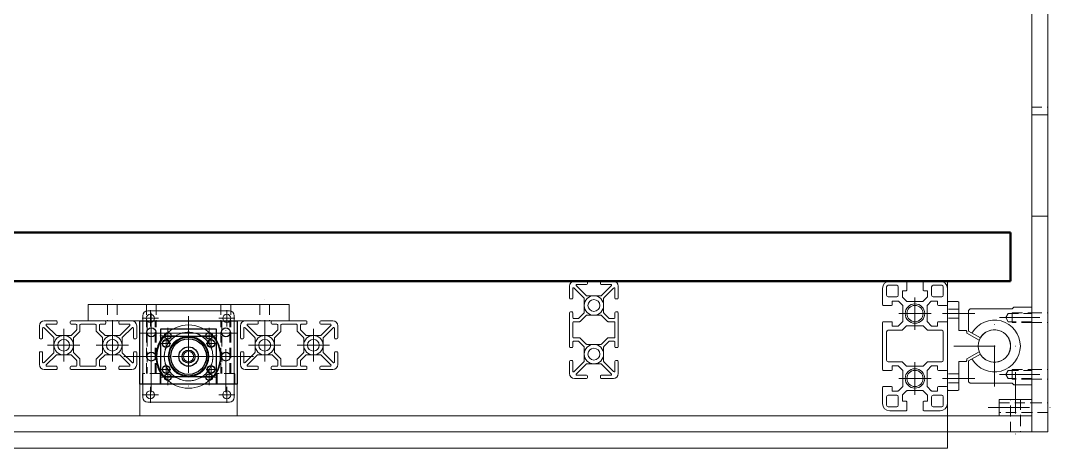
# Model space of a CAD drawing. Header units: millimetres. Extents: x -538 to 5863, y -404 to 2062.
# Drawn here: x -33 to 608, y 1265 to 1529 of the extents above; entities that cross this region are included whole.
import ezdxf

# ---------------------------------------------------------------- set-up
doc = ezdxf.new("R2010")
doc.units = ezdxf.units.MM
doc.linetypes.add('DASHDOTX2', pattern=[50.8, 25.4, -12.7, 0, -12.7])
doc.linetypes.add('DASHED2', pattern=[9.525, 6.35, -3.175])
for name, color, linetype, lineweight, true_color in [('ALU_CHASSIS', 7, 'CONTINUOUS', 0, 0x000000), ('ALU_CURSEUR_Y', 7, 'CONTINUOUS', 0, 0x000000), ('ALU_SUP_PAL', 7, 'CONTINUOUS', 0, 0x000000), ('ALU_Y', 7, 'CONTINUOUS', 0, 0x000000), ('ARBRE_DE_GUIDAGE_SUR_RAIL_1000', 4, 'CONTINUOUS', 0, 0x00ffff), ('axe', 1, 'DASHDOTX2', 0, 0xff0000), ('BF10', 5, 'CONTINUOUS', 25, 0x0000ff), ('BK10', 5, 'CONTINUOUS', 25, 0x0000ff), ('cacher', 3, 'DASHED2', 0, 0x00ff00), ('ECROU_RM1204', 11, 'CONTINUOUS', 25, 0xff557f), ('MARTYR', 20, 'CONTINUOUS', 50, 0xff5500), ('MEMA_23', 7, 'CONTINUOUS', 0, 0x000000), ('PALIER_DOUILLE_OUVERT_20', 7, 'CONTINUOUS', 0, 0x000000), ('PROFILE_ALU_30x60', 7, 'CONTINUOUS', 0, 0x000000), ('PROFILE_ALU_40x80', 7, 'CONTINUOUS', 0, 0x000000), ('ROULEMENT', 5, 'CONTINUOUS', 0, 0x0000ff)]:
    doc.layers.add(name, color=color, linetype=linetype, lineweight=lineweight, true_color=true_color)

msp = doc.modelspace()

# ---------------------------------------------------------------- linework, layer by layer
at = {"layer": 'ALU_CHASSIS'}
for p, q in [((538, 1368), (-398, 1368)), ((538, 1265), (538, 1368)), ((-398, 1265), (538, 1265))]:
    msp.add_line(p, q, dxfattribs=at)
for centre, radius in [((320, 1353), 6), ((518, 1348), 6), ((46.43, 1345.07), 2.5), ((93.57, 1345.07), 2.5), ((70, 1321.5), 19.5), ((-7, 1328.5), 6), ((23, 1328.5), 6), ((117, 1328.5), 6), ((147, 1328.5), 6), ((320, 1323), 6), ((518, 1308), 6), ((46.43, 1297.93), 2.5), ((93.57, 1297.93), 2.5)]:
    msp.add_circle(centre, radius, dxfattribs=at)
at = {"layer": 'ALU_CURSEUR_Y'}
for p, q in [((40, 1336), (100, 1336)), ((40, 1285), (40, 1336)), ((100, 1336), (100, 1285)), ((100, 1285), (40, 1285))]:
    msp.add_line(p, q, dxfattribs=at)
for centre, radius in [((56.14, 1329.5), 2.5), ((70, 1321.5), 12.5), ((83.86, 1329.5), 2.5), ((56.14, 1313.5), 2.5), ((83.86, 1313.5), 2.5)]:
    msp.add_circle(centre, radius, dxfattribs=at)
at = {"layer": 'ALU_SUP_PAL'}
for p, q in [((8, 1353.5), (8, 1343.5)), ((8, 1353.5), (132, 1353.5)), ((132, 1353.5), (132, 1343.5)), ((8, 1343.5), (132, 1343.5)), ((122.5, 1343.5), (17.5, 1343.5))]:
    msp.add_line(p, q, dxfattribs=at)
at = {"layer": 'ALU_Y'}
for p, q in [((590, 1275), (590, 1777)), ((600, 1275), (600, 1777)), ((590, 1470.63), (600, 1470.63)), ((590, 1408), (600, 1408)), ((590, 1305), (590, 1285)), ((570, 1295), (590, 1295)), ((570, 1285), (570, 1295)), ((590, 1285), (-450, 1285)), ((590, 1285), (570, 1285)), ((-450, 1275), (590, 1275)), ((600, 1275), (590, 1275))]:
    msp.add_line(p, q, dxfattribs=at)
at = {"layer": 'ARBRE_DE_GUIDAGE_SUR_RAIL_1000'}
for p, q in [((538.5, 1355.5), (538, 1355)), ((538, 1301), (538, 1355)), ((544.5, 1355.5), (538.5, 1355.5)), ((544.5, 1355.5), (545, 1355)), ((545, 1337.5), (545, 1355)), ((545, 1337.5), (549.5, 1337.5)), ((549.5, 1337.5), (550, 1337)), ((550, 1337), (550, 1335.93)), ((550, 1335.93), (557.7, 1331.68)), ((550, 1320.07), (557.7, 1324.32)), ((545, 1318.5), (549.5, 1318.5)), ((545, 1318.5), (545, 1301)), ((549.5, 1318.5), (550, 1319)), ((550, 1319), (550, 1320.07)), ((538.5, 1300.5), (538, 1301)), ((544.5, 1300.5), (538.5, 1300.5)), ((544.5, 1300.5), (545, 1301))]:
    msp.add_line(p, q, dxfattribs=at)
msp.add_circle((567, 1328), 10, dxfattribs=at)
at = {"layer": 'axe'}
for p, q in [((23, 1318.5), (23, 1358.75)), ((117, 1318.5), (117, 1358.75)), ((518, 1358), (518, 1338)), ((46.43, 1350.07), (46.43, 1340.07)), ((47, 1300.6), (47, 1349.04)), ((47, 1348.5), (47, 1299.5)), ((47, 1299.5), (47, 1348.5)), ((93, 1300.6), (93, 1349.04)), ((93, 1299.5), (93, 1348.5)), ((93.57, 1350.07), (93.57, 1340.07)), ((528, 1348), (508, 1348)), ((535, 1348), (555, 1348)), ((567, 1303), (567, 1353)), ((51.43, 1345.07), (41.43, 1345.07)), ((70, 1346.5), (70, 1296.5)), ((70, 1341.5), (70, 1301.5)), ((98.57, 1345.07), (88.57, 1345.07)), ((595.06, 1345.5), (570.19, 1345.5)), ((-7, 1318.5), (-7, 1338.5)), ((57.27, 1339.23), (57.27, 1329.23)), ((82.73, 1339.23), (82.73, 1329.23)), ((147, 1318.5), (147, 1338.5)), ((3, 1328.5), (-17, 1328.5)), ((33, 1328.5), (13, 1328.5)), ((62.27, 1334.23), (52.27, 1334.23)), ((53.14, 1329.5), (59.14, 1329.5)), ((56.14, 1332.5), (56.14, 1326.5)), ((70, 1331.5), (70, 1311.5)), ((87.73, 1334.23), (77.73, 1334.23)), ((80.86, 1329.5), (86.86, 1329.5)), ((83.86, 1332.5), (83.86, 1326.5)), ((107, 1328.5), (127, 1328.5)), ((137, 1328.5), (157, 1328.5)), ((542, 1328), (592, 1328)), ((30, 1321.5), (110, 1321.5)), ((110, 1321.5), (30, 1321.5)), ((95, 1321.5), (45, 1321.5)), ((90, 1321.5), (50, 1321.5)), ((56.14, 1316.5), (56.14, 1310.5)), ((80, 1321.5), (60, 1321.5)), ((83.86, 1316.5), (83.86, 1310.5)), ((518, 1318), (518, 1298)), ((53.14, 1313.5), (59.14, 1313.5)), ((57.27, 1313.77), (57.27, 1303.77)), ((80.86, 1313.5), (86.86, 1313.5)), ((82.73, 1313.77), (82.73, 1303.77)), ((595.06, 1310.5), (570.19, 1310.5)), ((580, 1311.85), (580, 1266.8)), ((46.43, 1302.93), (46.43, 1292.93)), ((62.27, 1308.77), (52.27, 1308.77)), ((87.73, 1308.77), (77.73, 1308.77)), ((93.57, 1302.93), (93.57, 1292.93)), ((528, 1308), (508, 1308)), ((535, 1308), (555, 1308)), ((51.43, 1297.93), (41.43, 1297.93)), ((98.57, 1297.93), (88.57, 1297.93)), ((563.15, 1290), (608.2, 1290))]:
    msp.add_line(p, q, dxfattribs=at)
at = {"layer": 'BF10'}
for p, q in [((40, 1343.5), (100, 1343.5)), ((40, 1304.5), (40, 1343.5)), ((100, 1343.5), (100, 1304.5)), ((100, 1304.5), (40, 1304.5))]:
    msp.add_line(p, q, dxfattribs=at)
for centre, radius in [((47, 1336.5), 2.75), ((93, 1336.5), 2.75), ((70, 1321.5), 11), ((47, 1321.5), 2.75), ((70, 1321.5), 4), ((93, 1321.5), 2.75)]:
    msp.add_circle(centre, radius, dxfattribs=at)
at = {"layer": 'BK10'}
for p, q in [((40, 1304.5), (40, 1343.5)), ((40, 1343.5), (100, 1343.5)), ((100, 1343.5), (100, 1304.5)), ((53, 1304.5), (53, 1338.5)), ((53, 1338.5), (87, 1338.5)), ((87, 1338.5), (87, 1304.5)), ((100, 1304.5), (40, 1304.5)), ((87, 1304.5), (53, 1304.5))]:
    msp.add_line(p, q, dxfattribs=at)
for centre, radius in [((57.27, 1334.23), 2), ((82.73, 1334.23), 2), ((70, 1321.5), 12), ((57.27, 1308.77), 2), ((82.73, 1308.77), 2)]:
    msp.add_circle(centre, radius, dxfattribs=at)
at = {"layer": 'cacher'}
for p, q in [((590, 1475.26), (600, 1475.26)), ((20, 1353.5), (20, 1343.5)), ((26, 1353.5), (26, 1343.5)), ((44, 1353.5), (44, 1343.5)), ((50, 1353.5), (50, 1343.5)), ((90, 1353.5), (90, 1343.5)), ((96, 1353.5), (96, 1343.5)), ((114, 1353.5), (114, 1343.5)), ((120, 1353.5), (120, 1343.5)), ((545, 1350.75), (538, 1350.75)), ((574.06, 1345.5), (575.5, 1348)), ((575.5, 1348), (590, 1348)), ((578, 1342.5), (578, 1348.5)), ((578, 1348.5), (590, 1348.5)), ((590, 1348.5), (600, 1348.5)), ((44, 1311.1), (44, 1343.5)), ((44.5, 1343.5), (44.5, 1311.1)), ((49.5, 1311.1), (49.5, 1343.5)), ((50, 1311.1), (50, 1343.5)), ((90, 1311.1), (90, 1343.5)), ((90.5, 1343.5), (90.5, 1311.1)), ((95.5, 1311.1), (95.5, 1343.5)), ((96, 1311.1), (96, 1343.5)), ((545, 1345.25), (538, 1345.25)), ((575.5, 1343), (574.06, 1345.5)), ((590, 1343), (575.5, 1343)), ((590, 1342.5), (578, 1342.5)), ((590, 1342.5), (600, 1342.5)), ((52.5, 1311.1), (41.5, 1311.1)), ((41.5, 1311.1), (41.5, 1304.5)), ((52.4, 1311.1), (41.6, 1311.1)), ((41.6, 1311.1), (41.6, 1304.5)), ((52.4, 1304.5), (52.4, 1311.1)), ((52.5, 1304.5), (52.5, 1311.1)), ((98.5, 1311.1), (87.5, 1311.1)), ((87.5, 1311.1), (87.5, 1304.5)), ((98.4, 1311.1), (87.6, 1311.1)), ((87.6, 1311.1), (87.6, 1304.5)), ((98.4, 1304.5), (98.4, 1311.1)), ((98.5, 1304.5), (98.5, 1311.1)), ((545, 1310.75), (538, 1310.75)), ((574.06, 1310.5), (575.5, 1313)), ((575.5, 1308), (574.06, 1310.5)), ((575.5, 1313), (590, 1313)), ((578, 1307.5), (578, 1313.5)), ((578, 1313.5), (590, 1313.5)), ((590, 1313.5), (600, 1313.5)), ((545, 1305.25), (538, 1305.25)), ((590, 1308), (575.5, 1308)), ((590, 1307.5), (578, 1307.5)), ((590, 1307.5), (600, 1307.5)), ((570, 1293), (590, 1293)), ((577, 1285), (577, 1295)), ((583, 1295), (583, 1285)), ((590, 1293), (600, 1293)), ((590, 1287), (570, 1287)), ((577, 1275), (577, 1285)), ((583, 1285), (583, 1275)), ((600, 1287), (590, 1287))]:
    msp.add_line(p, q, dxfattribs=at)
msp.add_circle((70, 1321.5), 15, dxfattribs=at)
at = {"layer": 'ECROU_RM1204'}
for p, q in [((54.39, 1334), (85.61, 1334)), ((85.61, 1309), (54.39, 1309))]:
    msp.add_line(p, q, dxfattribs=at)
for centre, radius in [((56.14, 1329.5), 2.25), ((70, 1321.5), 12), ((83.86, 1329.5), 2.25), ((70, 1321.5), 6), ((56.14, 1313.5), 2.25), ((83.86, 1313.5), 2.25)]:
    msp.add_circle(centre, radius, dxfattribs=at)
for start, end in [(141.31781, 218.68219), (321.31781, 38.68219)]:
    msp.add_arc((70, 1321.5), 20, start, end, dxfattribs=at)
at = {"layer": 'MARTYR'}
for p, q in [((-437, 1398), (577, 1398)), ((577, 1398), (577, 1368)), ((577, 1368), (-437, 1368))]:
    msp.add_line(p, q, dxfattribs=at)
at = {"layer": 'MEMA_23'}
for p, q in [((44.8, 1349.7), (95.2, 1349.7)), ((41.8, 1296.3), (41.8, 1346.7)), ((98.2, 1346.7), (98.2, 1296.3)), ((95.2, 1293.3), (44.8, 1293.3))]:
    msp.add_line(p, q, dxfattribs=at)
for centre, radius in [((46.43, 1345.07), 2.5), ((93.57, 1345.07), 2.5), ((70, 1321.5), 19.5), ((70, 1321.5), 3.17), ((46.43, 1297.93), 2.5), ((93.57, 1297.93), 2.5)]:
    msp.add_circle(centre, radius, dxfattribs=at)
for centre, start, end in [((44.8, 1346.7), 90, 180), ((95.2, 1346.7), 360, 90), ((44.8, 1296.3), 180, 270), ((95.2, 1296.3), 270, 360)]:
    msp.add_arc(centre, 3, start, end, dxfattribs=at)
at = {"layer": 'PALIER_DOUILLE_OUVERT_20'}
for p, q in [((551, 1350), (552, 1351)), ((551, 1350), (551, 1337.24)), ((578, 1351), (552, 1351)), ((579, 1352), (578, 1351)), ((590, 1352), (579, 1352)), ((590, 1304), (590, 1352)), ((558.34, 1333), (551, 1337.24)), ((558.34, 1323), (551, 1318.76)), ((551, 1318.76), (551, 1306)), ((551, 1306), (552, 1305)), ((552, 1305), (578, 1305)), ((578, 1305), (579, 1304)), ((579, 1304), (590, 1304))]:
    msp.add_line(p, q, dxfattribs=at)
for radius in [16, 10]:
    msp.add_arc((567, 1328), radius, 210, 150, dxfattribs=at)
at = {"layer": 'PROFILE_ALU_30x60'}
for p, q in [((308, 1368), (315.5, 1368)), ((316, 1367.5), (316, 1366.5)), ((324, 1367.5), (324, 1366.5)), ((332, 1368), (324.5, 1368)), ((305, 1365), (305, 1357.5)), ((307, 1357.5), (307, 1363.38)), ((307.85, 1363.73), (313.85, 1357.73)), ((309.27, 1365.15), (315.27, 1359.15)), ((315.5, 1366), (309.62, 1366)), ((324.5, 1366), (330.38, 1366)), ((330.73, 1365.15), (324.73, 1359.15)), ((332.15, 1363.73), (326.15, 1357.73)), ((333, 1357.5), (333, 1363.38)), ((335, 1365), (335, 1357.5)), ((305.5, 1357), (306.5, 1357)), ((314, 1357.38), (314, 1353)), ((315.62, 1359), (320, 1359)), ((324.38, 1359), (320, 1359)), ((326, 1357.38), (326, 1353)), ((334.5, 1357), (333.5, 1357)), ((305, 1327.5), (305, 1348.5)), ((305.5, 1349), (306.5, 1349)), ((307, 1348.5), (307, 1345.5)), ((310.73, 1345.15), (313.85, 1348.27)), ((314, 1348.62), (314, 1353)), ((326, 1348.62), (326, 1353)), ((329.27, 1345.15), (326.15, 1348.27)), ((333, 1348.5), (333, 1345.5)), ((334.5, 1349), (333.5, 1349)), ((335, 1327.5), (335, 1348.5)), ((-19, 1343.5), (-11.5, 1343.5)), ((-11.5, 1341.5), (-17.38, 1341.5)), ((-11, 1343), (-11, 1342)), ((-3, 1343), (-3, 1342)), ((18.5, 1343.5), (-2.5, 1343.5)), ((-2.5, 1341.5), (0.5, 1341.5)), ((3.5, 1341.5), (8, 1341.5)), ((12.5, 1341.5), (8, 1341.5)), ((18.5, 1341.5), (15.5, 1341.5)), ((19, 1343), (19, 1342)), ((27, 1343), (27, 1342)), ((35, 1343.5), (27.5, 1343.5)), ((27.5, 1341.5), (33.38, 1341.5)), ((105, 1343.5), (112.5, 1343.5)), ((112.5, 1341.5), (106.62, 1341.5)), ((113, 1343), (113, 1342)), ((121, 1343), (121, 1342)), ((121.5, 1343.5), (142.5, 1343.5)), ((121.5, 1341.5), (124.5, 1341.5)), ((127.5, 1341.5), (132, 1341.5)), ((136.5, 1341.5), (132, 1341.5)), ((142.5, 1341.5), (139.5, 1341.5)), ((143, 1343), (143, 1342)), ((151, 1343), (151, 1342)), ((159, 1343.5), (151.5, 1343.5)), ((151.5, 1341.5), (157.38, 1341.5)), ((307, 1342.5), (307, 1338)), ((310.38, 1345), (307.5, 1345)), ((311.21, 1343), (307.5, 1343)), ((311.56, 1343.15), (315.27, 1346.85)), ((315.62, 1347), (320, 1347)), ((324.38, 1347), (320, 1347)), ((328.44, 1343.15), (324.73, 1346.85)), ((328.79, 1343), (332.5, 1343)), ((329.62, 1345), (332.5, 1345)), ((333, 1342.5), (333, 1338)), ((-22, 1340.5), (-22, 1333)), ((-20, 1333), (-20, 1338.88)), ((-19.15, 1339.23), (-13.15, 1333.23)), ((-17.73, 1340.65), (-11.73, 1334.65)), ((0.85, 1337.77), (-2.27, 1334.65)), ((2.85, 1336.94), (-0.85, 1333.23)), ((1, 1338.12), (1, 1341)), ((3, 1337.29), (3, 1341)), ((13, 1337.29), (13, 1341)), ((13.15, 1336.94), (16.85, 1333.23)), ((15, 1338.12), (15, 1341)), ((15.15, 1337.77), (18.27, 1334.65)), ((33.73, 1340.65), (27.73, 1334.65)), ((35.15, 1339.23), (29.15, 1333.23)), ((36, 1333), (36, 1338.88)), ((38, 1340.5), (38, 1333)), ((102, 1340.5), (102, 1333)), ((104, 1333), (104, 1338.88)), ((104.85, 1339.23), (110.85, 1333.23)), ((106.27, 1340.65), (112.27, 1334.65)), ((124.85, 1337.77), (121.73, 1334.65)), ((126.85, 1336.94), (123.15, 1333.23)), ((125, 1338.12), (125, 1341)), ((127, 1337.29), (127, 1341)), ((137, 1337.29), (137, 1341)), ((137.15, 1336.94), (140.85, 1333.23)), ((139, 1338.12), (139, 1341)), ((139.15, 1337.77), (142.27, 1334.65)), ((157.73, 1340.65), (151.73, 1334.65)), ((159.15, 1339.23), (153.15, 1333.23)), ((160, 1333), (160, 1338.88)), ((162, 1340.5), (162, 1333)), ((307, 1333.5), (307, 1338)), ((333, 1333.5), (333, 1338)), ((-21.5, 1332.5), (-20.5, 1332.5)), ((-13, 1332.88), (-13, 1328.5)), ((-13, 1324.12), (-13, 1328.5)), ((-11.38, 1334.5), (-7, 1334.5)), ((-2.62, 1334.5), (-7, 1334.5)), ((-1, 1332.88), (-1, 1328.5)), ((-1, 1324.12), (-1, 1328.5)), ((17, 1332.88), (17, 1328.5)), ((17, 1324.12), (17, 1328.5)), ((18.62, 1334.5), (23, 1334.5)), ((27.38, 1334.5), (23, 1334.5)), ((29, 1332.88), (29, 1328.5)), ((29, 1324.12), (29, 1328.5)), ((37.5, 1332.5), (36.5, 1332.5)), ((102.5, 1332.5), (103.5, 1332.5)), ((111, 1332.88), (111, 1328.5)), ((111, 1324.12), (111, 1328.5)), ((112.62, 1334.5), (117, 1334.5)), ((121.38, 1334.5), (117, 1334.5)), ((123, 1332.88), (123, 1328.5)), ((123, 1324.12), (123, 1328.5)), ((141, 1332.88), (141, 1328.5)), ((141, 1324.12), (141, 1328.5)), ((142.62, 1334.5), (147, 1334.5)), ((151.38, 1334.5), (147, 1334.5)), ((153, 1332.88), (153, 1328.5)), ((153, 1324.12), (153, 1328.5)), ((161.5, 1332.5), (160.5, 1332.5)), ((307, 1327.5), (307, 1330.5)), ((311.21, 1333), (307.5, 1333)), ((310.38, 1331), (307.5, 1331)), ((310.73, 1330.85), (313.85, 1327.73)), ((311.56, 1332.85), (315.27, 1329.15)), ((315.62, 1329), (320, 1329)), ((324.38, 1329), (320, 1329)), ((328.44, 1332.85), (324.73, 1329.15)), ((329.27, 1330.85), (326.15, 1327.73)), ((328.79, 1333), (332.5, 1333)), ((329.62, 1331), (332.5, 1331)), ((333, 1327.5), (333, 1330.5)), ((-22, 1316.5), (-22, 1324)), ((-21.5, 1324.5), (-20.5, 1324.5)), ((-20, 1324), (-20, 1318.12)), ((-19.15, 1317.77), (-13.15, 1323.77)), ((-17.73, 1316.35), (-11.73, 1322.35)), ((-11.38, 1322.5), (-7, 1322.5)), ((-2.62, 1322.5), (-7, 1322.5)), ((0.85, 1319.23), (-2.27, 1322.35)), ((2.85, 1320.06), (-0.85, 1323.77)), ((13.15, 1320.06), (16.85, 1323.77)), ((15.15, 1319.23), (18.27, 1322.35)), ((18.62, 1322.5), (23, 1322.5)), ((27.38, 1322.5), (23, 1322.5)), ((33.73, 1316.35), (27.73, 1322.35)), ((35.15, 1317.77), (29.15, 1323.77)), ((36, 1324), (36, 1318.12)), ((37.5, 1324.5), (36.5, 1324.5)), ((38, 1316.5), (38, 1324)), ((102, 1316.5), (102, 1324)), ((102.5, 1324.5), (103.5, 1324.5)), ((104, 1324), (104, 1318.12)), ((104.85, 1317.77), (110.85, 1323.77)), ((106.27, 1316.35), (112.27, 1322.35)), ((112.62, 1322.5), (117, 1322.5)), ((121.38, 1322.5), (117, 1322.5)), ((124.85, 1319.23), (121.73, 1322.35)), ((126.85, 1320.06), (123.15, 1323.77)), ((137.15, 1320.06), (140.85, 1323.77)), ((139.15, 1319.23), (142.27, 1322.35)), ((142.62, 1322.5), (147, 1322.5)), ((151.38, 1322.5), (147, 1322.5)), ((157.73, 1316.35), (151.73, 1322.35)), ((159.15, 1317.77), (153.15, 1323.77)), ((160, 1324), (160, 1318.12)), ((161.5, 1324.5), (160.5, 1324.5)), ((162, 1316.5), (162, 1324)), ((305.5, 1327), (306.5, 1327)), ((314, 1327.38), (314, 1323)), ((314, 1318.62), (314, 1323)), ((326, 1327.38), (326, 1323)), ((326, 1318.62), (326, 1323)), ((334.5, 1327), (333.5, 1327)), ((-11.5, 1315.5), (-17.38, 1315.5)), ((-2.5, 1315.5), (0.5, 1315.5)), ((1, 1318.88), (1, 1316)), ((3, 1319.71), (3, 1316)), ((3.5, 1315.5), (8, 1315.5)), ((12.5, 1315.5), (8, 1315.5)), ((13, 1319.71), (13, 1316)), ((15, 1318.88), (15, 1316)), ((18.5, 1315.5), (15.5, 1315.5)), ((27.5, 1315.5), (33.38, 1315.5)), ((112.5, 1315.5), (106.62, 1315.5)), ((121.5, 1315.5), (124.5, 1315.5)), ((125, 1318.88), (125, 1316)), ((127, 1319.71), (127, 1316)), ((127.5, 1315.5), (132, 1315.5)), ((136.5, 1315.5), (132, 1315.5)), ((137, 1319.71), (137, 1316)), ((139, 1318.88), (139, 1316)), ((142.5, 1315.5), (139.5, 1315.5)), ((151.5, 1315.5), (157.38, 1315.5)), ((305, 1311), (305, 1318.5)), ((305.5, 1319), (306.5, 1319)), ((307, 1318.5), (307, 1312.62)), ((307.85, 1312.27), (313.85, 1318.27)), ((309.27, 1310.85), (315.27, 1316.85)), ((315.62, 1317), (320, 1317)), ((324.38, 1317), (320, 1317)), ((330.73, 1310.85), (324.73, 1316.85)), ((332.15, 1312.27), (326.15, 1318.27)), ((333, 1318.5), (333, 1312.62)), ((334.5, 1319), (333.5, 1319)), ((335, 1311), (335, 1318.5)), ((-19, 1313.5), (-11.5, 1313.5)), ((-11, 1314), (-11, 1315)), ((-3, 1314), (-3, 1315)), ((18.5, 1313.5), (-2.5, 1313.5)), ((19, 1314), (19, 1315)), ((27, 1314), (27, 1315)), ((35, 1313.5), (27.5, 1313.5)), ((105, 1313.5), (112.5, 1313.5)), ((113, 1314), (113, 1315)), ((121, 1314), (121, 1315)), ((121.5, 1313.5), (142.5, 1313.5)), ((143, 1314), (143, 1315)), ((151, 1314), (151, 1315)), ((159, 1313.5), (151.5, 1313.5)), ((315.5, 1310), (309.62, 1310)), ((316, 1308.5), (316, 1309.5)), ((324, 1308.5), (324, 1309.5)), ((324.5, 1310), (330.38, 1310)), ((308, 1308), (315.5, 1308)), ((332, 1308), (324.5, 1308))]:
    msp.add_line(p, q, dxfattribs=at)
for centre in [(320, 1353), (-7, 1328.5), (23, 1328.5), (117, 1328.5), (147, 1328.5), (320, 1323)]:
    msp.add_circle(centre, 3.65, dxfattribs=at)
for centre, radius, start, end in [((308, 1365), 3, 90, 180), ((315.5, 1367.5), 0.5, 360, 90), ((324.5, 1367.5), 0.5, 90, 180), ((332, 1365), 3, 360, 90), ((307.5, 1363.38), 0.5, 45, 180), ((309.62, 1365.5), 0.5, 90, 225), ((315.5, 1366.5), 0.5, 270, 360), ((324.5, 1366.5), 0.5, 180, 270), ((330.38, 1365.5), 0.5, 315, 90), ((332.5, 1363.38), 0.5, 360, 135), ((305.5, 1357.5), 0.5, 180, 270), ((306.5, 1357.5), 0.5, 270, 360), ((313.5, 1357.38), 0.5, 360, 45), ((315.62, 1359.5), 0.5, 225, 270), ((324.38, 1359.5), 0.5, 270, 315), ((326.5, 1357.38), 0.5, 135, 180), ((333.5, 1357.5), 0.5, 180, 270), ((334.5, 1357.5), 0.5, 270, 360), ((305.5, 1348.5), 0.5, 90, 180), ((306.5, 1348.5), 0.5, 360, 90), ((313.5, 1348.62), 0.5, 315, 360), ((326.5, 1348.62), 0.5, 180, 225), ((333.5, 1348.5), 0.5, 90, 180), ((334.5, 1348.5), 0.5, 360, 90), ((-19, 1340.5), 3, 90, 180), ((-17.38, 1341), 0.5, 90, 225), ((-11.5, 1343), 0.5, 0, 90), ((-11.5, 1342), 0.5, 270, 0), ((-2.5, 1343), 0.5, 90, 180), ((-2.5, 1342), 0.5, 180, 270), ((0.5, 1341), 0.5, 0, 90), ((3.5, 1341), 0.5, 90, 180), ((12.5, 1341), 0.5, 0, 90), ((15.5, 1341), 0.5, 90, 180), ((18.5, 1343), 0.5, 0, 90), ((18.5, 1342), 0.5, 270, 0), ((27.5, 1343), 0.5, 90, 180), ((27.5, 1342), 0.5, 180, 270), ((33.38, 1341), 0.5, 315, 90), ((35, 1340.5), 3, 0, 90), ((105, 1340.5), 3, 90, 180), ((106.62, 1341), 0.5, 90, 225), ((112.5, 1343), 0.5, 0, 90), ((112.5, 1342), 0.5, 270, 0), ((121.5, 1343), 0.5, 90, 180), ((121.5, 1342), 0.5, 180, 270), ((124.5, 1341), 0.5, 0, 90), ((127.5, 1341), 0.5, 90, 180), ((136.5, 1341), 0.5, 0, 90), ((139.5, 1341), 0.5, 90, 180), ((142.5, 1343), 0.5, 0, 90), ((142.5, 1342), 0.5, 270, 0), ((151.5, 1343), 0.5, 90, 180), ((151.5, 1342), 0.5, 180, 270), ((157.38, 1341), 0.5, 315, 90), ((159, 1340.5), 3, 0, 90), ((307.5, 1345.5), 0.5, 180, 270), ((307.5, 1342.5), 0.5, 90, 180), ((310.38, 1345.5), 0.5, 270, 315), ((311.21, 1343.5), 0.5, 270, 315), ((315.62, 1346.5), 0.5, 90, 135), ((324.38, 1346.5), 0.5, 45, 90), ((328.79, 1343.5), 0.5, 225, 270), ((329.62, 1345.5), 0.5, 225, 270), ((332.5, 1345.5), 0.5, 270, 360), ((332.5, 1342.5), 0.5, 360, 90), ((-19.5, 1338.88), 0.5, 45, 180), ((0.5, 1338.12), 0.5, 315, 0), ((2.5, 1337.29), 0.5, 315, 0), ((13.5, 1337.29), 0.5, 180, 225), ((15.5, 1338.12), 0.5, 180, 225), ((35.5, 1338.88), 0.5, 0, 135), ((104.5, 1338.88), 0.5, 45, 180), ((124.5, 1338.12), 0.5, 315, 0), ((126.5, 1337.29), 0.5, 315, 0), ((137.5, 1337.29), 0.5, 180, 225), ((139.5, 1338.12), 0.5, 180, 225), ((159.5, 1338.88), 0.5, 0, 135), ((-21.5, 1333), 0.5, 180, 270), ((-20.5, 1333), 0.5, 270, 0), ((-13.5, 1332.88), 0.5, 0, 45), ((-11.38, 1335), 0.5, 225, 270), ((-2.62, 1335), 0.5, 270, 315), ((-0.5, 1332.88), 0.5, 135, 180), ((16.5, 1332.88), 0.5, 0, 45), ((18.62, 1335), 0.5, 225, 270), ((27.38, 1335), 0.5, 270, 315), ((29.5, 1332.88), 0.5, 135, 180), ((36.5, 1333), 0.5, 180, 270), ((37.5, 1333), 0.5, 270, 0), ((102.5, 1333), 0.5, 180, 270), ((103.5, 1333), 0.5, 270, 0), ((110.5, 1332.88), 0.5, 0, 45), ((112.62, 1335), 0.5, 225, 270), ((121.38, 1335), 0.5, 270, 315), ((123.5, 1332.88), 0.5, 135, 180), ((140.5, 1332.88), 0.5, 0, 45), ((142.62, 1335), 0.5, 225, 270), ((151.38, 1335), 0.5, 270, 315), ((153.5, 1332.88), 0.5, 135, 180), ((160.5, 1333), 0.5, 180, 270), ((161.5, 1333), 0.5, 270, 0), ((307.5, 1333.5), 0.5, 180, 270), ((307.5, 1330.5), 0.5, 90, 180), ((310.38, 1330.5), 0.5, 45, 90), ((311.21, 1332.5), 0.5, 45, 90), ((315.62, 1329.5), 0.5, 225, 270), ((324.38, 1329.5), 0.5, 270, 315), ((328.79, 1332.5), 0.5, 90, 135), ((329.62, 1330.5), 0.5, 90, 135), ((332.5, 1333.5), 0.5, 270, 360), ((332.5, 1330.5), 0.5, 360, 90), ((-21.5, 1324), 0.5, 90, 180), ((-20.5, 1324), 0.5, 0, 90), ((-13.5, 1324.12), 0.5, 315, 0), ((-11.38, 1322), 0.5, 90, 135), ((-2.62, 1322), 0.5, 45, 90), ((-0.5, 1324.12), 0.5, 180, 225), ((16.5, 1324.12), 0.5, 315, 0), ((18.62, 1322), 0.5, 90, 135), ((27.38, 1322), 0.5, 45, 90), ((29.5, 1324.12), 0.5, 180, 225), ((36.5, 1324), 0.5, 90, 180), ((37.5, 1324), 0.5, 0, 90), ((102.5, 1324), 0.5, 90, 180), ((103.5, 1324), 0.5, 0, 90), ((110.5, 1324.12), 0.5, 315, 0), ((112.62, 1322), 0.5, 90, 135), ((121.38, 1322), 0.5, 45, 90), ((123.5, 1324.12), 0.5, 180, 225), ((140.5, 1324.12), 0.5, 315, 0), ((142.62, 1322), 0.5, 90, 135), ((151.38, 1322), 0.5, 45, 90), ((153.5, 1324.12), 0.5, 180, 225), ((160.5, 1324), 0.5, 90, 180), ((161.5, 1324), 0.5, 0, 90), ((305.5, 1327.5), 0.5, 180, 270), ((306.5, 1327.5), 0.5, 270, 360), ((313.5, 1327.38), 0.5, 360, 45), ((326.5, 1327.38), 0.5, 135, 180), ((333.5, 1327.5), 0.5, 180, 270), ((334.5, 1327.5), 0.5, 270, 360), ((-19, 1316.5), 3, 180, 270), ((-19.5, 1318.12), 0.5, 180, 315), ((-17.38, 1316), 0.5, 135, 270), ((-11.5, 1315), 0.5, 0, 90), ((-2.5, 1315), 0.5, 90, 180), ((0.5, 1316), 0.5, 270, 0), ((0.5, 1318.88), 0.5, 0, 45), ((2.5, 1319.71), 0.5, 0, 45), ((3.5, 1316), 0.5, 180, 270), ((12.5, 1316), 0.5, 270, 0), ((13.5, 1319.71), 0.5, 135, 180), ((15.5, 1318.88), 0.5, 135, 180), ((15.5, 1316), 0.5, 180, 270), ((18.5, 1315), 0.5, 0, 90), ((27.5, 1315), 0.5, 90, 180), ((33.38, 1316), 0.5, 270, 45), ((35, 1316.5), 3, 270, 0), ((35.5, 1318.12), 0.5, 225, 0), ((105, 1316.5), 3, 180, 270), ((104.5, 1318.12), 0.5, 180, 315), ((106.62, 1316), 0.5, 135, 270), ((112.5, 1315), 0.5, 0, 90), ((121.5, 1315), 0.5, 90, 180), ((124.5, 1316), 0.5, 270, 0), ((124.5, 1318.88), 0.5, 0, 45), ((126.5, 1319.71), 0.5, 0, 45), ((127.5, 1316), 0.5, 180, 270), ((136.5, 1316), 0.5, 270, 0), ((137.5, 1319.71), 0.5, 135, 180), ((139.5, 1318.88), 0.5, 135, 180), ((139.5, 1316), 0.5, 180, 270), ((142.5, 1315), 0.5, 0, 90), ((151.5, 1315), 0.5, 90, 180), ((157.38, 1316), 0.5, 270, 45), ((159, 1316.5), 3, 270, 0), ((159.5, 1318.12), 0.5, 225, 0), ((305.5, 1318.5), 0.5, 90, 180), ((306.5, 1318.5), 0.5, 360, 90), ((313.5, 1318.62), 0.5, 315, 360), ((315.62, 1316.5), 0.5, 90, 135), ((324.38, 1316.5), 0.5, 45, 90), ((326.5, 1318.62), 0.5, 180, 225), ((333.5, 1318.5), 0.5, 90, 180), ((334.5, 1318.5), 0.5, 360, 90), ((-11.5, 1314), 0.5, 270, 0), ((-2.5, 1314), 0.5, 180, 270), ((18.5, 1314), 0.5, 270, 0), ((27.5, 1314), 0.5, 180, 270), ((112.5, 1314), 0.5, 270, 0), ((121.5, 1314), 0.5, 180, 270), ((142.5, 1314), 0.5, 270, 0), ((151.5, 1314), 0.5, 180, 270), ((308, 1311), 3, 180, 270), ((307.5, 1312.62), 0.5, 180, 315), ((309.62, 1310.5), 0.5, 135, 270), ((315.5, 1309.5), 0.5, 360, 90), ((324.5, 1309.5), 0.5, 90, 180), ((330.38, 1310.5), 0.5, 270, 45), ((332, 1311), 3, 270, 360), ((332.5, 1312.62), 0.5, 225, 360), ((315.5, 1308.5), 0.5, 270, 360), ((324.5, 1308.5), 0.5, 180, 270)]:
    msp.add_arc(centre, radius, start, end, dxfattribs=at)
at = {"layer": 'PROFILE_ALU_40x80'}
for p, q in [((502.5, 1368), (512.5, 1368)), ((513, 1367.5), (513, 1362.5)), ((523, 1367.5), (523, 1362.5)), ((523.5, 1368), (533.5, 1368)), ((498, 1353.5), (498, 1363.5)), ((500.5, 1364.5), (500.5, 1359.25)), ((506.75, 1365.5), (501.5, 1365.5)), ((507.75, 1359.25), (507.75, 1364.5)), ((512.5, 1362), (510.25, 1362)), ((510.25, 1362), (510.25, 1358.46)), ((523.5, 1362), (525.75, 1362)), ((525.75, 1362), (525.75, 1358.46)), ((528.25, 1364.5), (528.25, 1359.25)), ((534.5, 1365.5), (529.25, 1365.5)), ((535.5, 1359.25), (535.5, 1364.5)), ((538, 1363.5), (538, 1353.5)), ((501.5, 1358.25), (506.75, 1358.25)), ((504, 1355.75), (507.54, 1355.75)), ((504, 1353.5), (504, 1355.75)), ((507.9, 1355.6), (510.35, 1353.15)), ((510.4, 1358.1), (512.85, 1355.65)), ((518, 1355.5), (513.21, 1355.5)), ((522.79, 1355.5), (518, 1355.5)), ((525.6, 1358.1), (523.15, 1355.65)), ((528.1, 1355.6), (525.65, 1353.15)), ((532, 1355.75), (528.46, 1355.75)), ((529.25, 1358.25), (534.5, 1358.25)), ((532, 1353.5), (532, 1355.75)), ((498.5, 1353), (503.5, 1353)), ((510.5, 1352.79), (510.5, 1348)), ((510.5, 1348), (510.5, 1343.21)), ((525.5, 1348), (525.5, 1352.79)), ((525.5, 1343.21), (525.5, 1348)), ((537.5, 1353), (532.5, 1353)), ((498, 1313.5), (498, 1342.5)), ((498.5, 1343), (503.5, 1343)), ((504, 1342.5), (504, 1340.25)), ((507.9, 1340.4), (510.35, 1342.85)), ((528.1, 1340.4), (525.65, 1342.85)), ((532, 1342.5), (532, 1340.25)), ((537.5, 1343), (532.5, 1343)), ((538, 1342.5), (538, 1313.5)), ((500.5, 1336.75), (500.5, 1319.25)), ((510.04, 1337.75), (501.5, 1337.75)), ((504, 1340.25), (507.54, 1340.25)), ((510.4, 1337.9), (512.85, 1340.35)), ((513.21, 1340.5), (518, 1340.5)), ((518, 1340.5), (522.79, 1340.5)), ((525.6, 1337.9), (523.15, 1340.35)), ((534.5, 1337.75), (525.96, 1337.75)), ((532, 1340.25), (528.46, 1340.25)), ((535.5, 1319.25), (535.5, 1336.75)), ((501.5, 1318.25), (510.06, 1318.25)), ((504, 1315.75), (507.54, 1315.75)), ((504, 1313.5), (504, 1315.75)), ((507.9, 1315.6), (510.35, 1313.15)), ((510.41, 1318.1), (512.85, 1315.65)), ((518, 1315.5), (513.21, 1315.5)), ((522.79, 1315.5), (518, 1315.5)), ((525.6, 1318.1), (523.15, 1315.65)), ((528.1, 1315.6), (525.65, 1313.15)), ((525.96, 1318.25), (534.5, 1318.25)), ((532, 1315.75), (528.46, 1315.75)), ((532, 1313.5), (532, 1315.75)), ((498.5, 1313), (503.5, 1313)), ((510.5, 1312.79), (510.5, 1308)), ((525.5, 1308), (525.5, 1312.79)), ((537.5, 1313), (532.5, 1313)), ((498.5, 1303), (503.5, 1303)), ((507.9, 1300.4), (510.35, 1302.85)), ((510.5, 1303.21), (510.5, 1308)), ((525.5, 1308), (525.5, 1303.21)), ((528.1, 1300.4), (525.65, 1302.85)), ((537.5, 1303), (532.5, 1303)), ((498, 1302.5), (498, 1292.5)), ((500.5, 1291.5), (500.5, 1296.75)), ((501.5, 1297.75), (506.75, 1297.75)), ((504, 1302.5), (504, 1300.25)), ((504, 1300.25), (507.54, 1300.25)), ((507.75, 1296.75), (507.75, 1291.5)), ((510.25, 1294), (510.25, 1297.54)), ((510.4, 1297.9), (512.85, 1300.35)), ((518, 1300.5), (513.21, 1300.5)), ((522.79, 1300.5), (518, 1300.5)), ((525.6, 1297.9), (523.15, 1300.35)), ((525.75, 1294), (525.75, 1297.54)), ((528.25, 1291.5), (528.25, 1296.75)), ((532, 1300.25), (528.46, 1300.25)), ((529.25, 1297.75), (534.5, 1297.75)), ((532, 1302.5), (532, 1300.25)), ((535.5, 1296.75), (535.5, 1291.5)), ((538, 1292.5), (538, 1302.5)), ((506.75, 1290.5), (501.5, 1290.5)), ((512.5, 1294), (510.25, 1294)), ((513, 1288.5), (513, 1293.5)), ((523, 1288.5), (523, 1293.5)), ((523.5, 1294), (525.75, 1294)), ((534.5, 1290.5), (529.25, 1290.5)), ((502.5, 1288), (512.5, 1288)), ((523.5, 1288), (533.5, 1288))]:
    msp.add_line(p, q, dxfattribs=at)
for centre in [(518, 1348), (518, 1308)]:
    msp.add_circle(centre, 5, dxfattribs=at)
for centre, radius, start, end in [((502.5, 1363.5), 4.5, 90, 180), ((512.5, 1367.5), 0.5, 0, 90), ((523.5, 1367.5), 0.5, 90, 180), ((533.5, 1363.5), 4.5, 0, 90), ((501.5, 1364.5), 1, 90, 180), ((506.75, 1364.5), 1, 0, 90), ((512.5, 1362.5), 0.5, 270, 0), ((523.5, 1362.5), 0.5, 180, 270), ((529.25, 1364.5), 1, 90, 180), ((534.5, 1364.5), 1, 0, 90), ((501.5, 1359.25), 1, 180, 270), ((506.75, 1359.25), 1, 270, 0), ((507.54, 1355.25), 0.5, 45, 90), ((510.75, 1358.46), 0.5, 180, 225), ((513.21, 1356), 0.5, 225, 270), ((522.79, 1356), 0.5, 270, 315), ((525.25, 1358.46), 0.5, 315, 0), ((528.46, 1355.25), 0.5, 90, 135), ((529.25, 1359.25), 1, 180, 270), ((534.5, 1359.25), 1, 270, 0), ((498.5, 1353.5), 0.5, 180, 270), ((503.5, 1353.5), 0.5, 270, 0), ((510, 1352.79), 0.5, 0, 45), ((526, 1352.79), 0.5, 135, 180), ((532.5, 1353.5), 0.5, 180, 270), ((537.5, 1353.5), 0.5, 270, 0), ((498.5, 1342.5), 0.5, 90, 180), ((503.5, 1342.5), 0.5, 0, 90), ((510, 1343.21), 0.5, 315, 0), ((526, 1343.21), 0.5, 180, 225), ((532.5, 1342.5), 0.5, 90, 180), ((537.5, 1342.5), 0.5, 0, 90), ((501.5, 1336.75), 1, 90, 180), ((507.54, 1340.75), 0.5, 270, 315), ((510.04, 1338.25), 0.5, 270, 315), ((513.21, 1340), 0.5, 90, 135), ((522.79, 1340), 0.5, 45, 90), ((525.96, 1338.25), 0.5, 225, 270), ((528.46, 1340.75), 0.5, 225, 270), ((534.5, 1336.75), 1, 0, 90), ((501.5, 1319.25), 1, 180, 270), ((507.54, 1315.25), 0.5, 45, 90), ((510.06, 1317.75), 0.5, 44.80359, 90), ((513.21, 1316), 0.5, 225, 270), ((522.79, 1316), 0.5, 270, 315), ((525.96, 1317.75), 0.5, 90, 135), ((528.46, 1315.25), 0.5, 90, 135), ((534.5, 1319.25), 1, 270, 0), ((498.5, 1313.5), 0.5, 180, 270), ((503.5, 1313.5), 0.5, 270, 0), ((510, 1312.79), 0.5, 0, 45), ((526, 1312.79), 0.5, 135, 180), ((532.5, 1313.5), 0.5, 180, 270), ((537.5, 1313.5), 0.5, 270, 0), ((498.5, 1302.5), 0.5, 90, 180), ((503.5, 1302.5), 0.5, 0, 90), ((510, 1303.21), 0.5, 315, 0), ((526, 1303.21), 0.5, 180, 225), ((532.5, 1302.5), 0.5, 90, 180), ((537.5, 1302.5), 0.5, 0, 90), ((501.5, 1296.75), 1, 90, 180), ((506.75, 1296.75), 1, 0, 90), ((507.54, 1300.75), 0.5, 270, 315), ((510.75, 1297.54), 0.5, 135, 180), ((513.21, 1300), 0.5, 90, 135), ((522.79, 1300), 0.5, 45, 90), ((525.25, 1297.54), 0.5, 0, 45), ((528.46, 1300.75), 0.5, 225, 270), ((529.25, 1296.75), 1, 90, 180), ((534.5, 1296.75), 1, 0, 90), ((502.5, 1292.5), 4.5, 180, 270), ((501.5, 1291.5), 1, 180, 270), ((506.75, 1291.5), 1, 270, 0), ((512.5, 1293.5), 0.5, 0, 90), ((523.5, 1293.5), 0.5, 90, 180), ((529.25, 1291.5), 1, 180, 270), ((533.5, 1292.5), 4.5, 270, 0), ((534.5, 1291.5), 1, 270, 0), ((512.5, 1288.5), 0.5, 270, 0), ((523.5, 1288.5), 0.5, 180, 270)]:
    msp.add_arc(centre, radius, start, end, dxfattribs=at)
at = {"layer": 'ROULEMENT'}
msp.add_circle((70, 1321.5), 15, dxfattribs=at)

doc.saveas('drawing.dxf')
